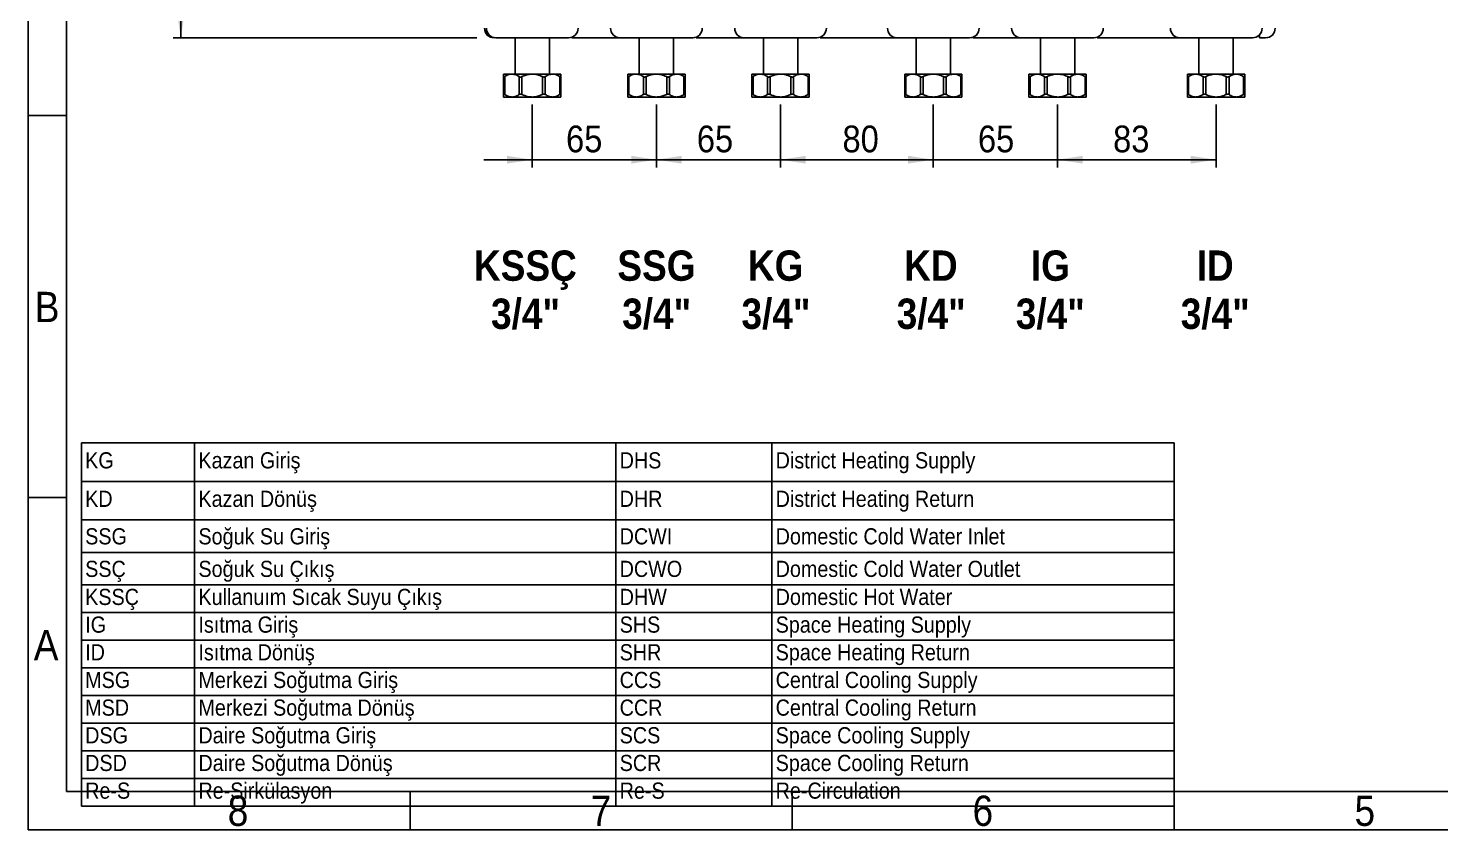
# Model space of a CAD drawing. Extents: x 75 to 2075, y 25 to 1460.
# Drawn here: x 75 to 999, y 25 to 550 of the extents above; entities that cross this region are included whole.
import ezdxf

# ---------------------------------------------------------------- set-up
doc = ezdxf.new("R2010")
doc.units = 0
doc.header["$LTSCALE"] = 5
doc.linetypes.add('SLD-KATı', pattern=[0])
doc.layers.get('0').update_dxf_attribs({"linetype": 'CONTINUOUS'})
doc.styles.add('SLDTEXTSTYLE0', font='GOTHICB.TTF', dxfattribs={"width": 0.913})
doc.styles.add('SLDTEXTSTYLE1', font='GOTHIC.TTF', dxfattribs={"width": 0.913})
doc.styles.add('SLDTEXTSTYLE2', font='GOTHIC.TTF', dxfattribs={"width": 0.913, "bigfont": 'bigfont'})
doc.dimstyles.new('SLDDIMSTYLE0', dxfattribs={"dimtxt": 17.5, "dimasz": 16.51, "dimexe": 0, "dimexo": 0.0625, "dimgap": 4.375, "dimtad": 1, "dimlfac": 0.8, "dimrnd": 1e-09, "dimzin": 12, "dimtxsty": 'SLDTEXTSTYLE1', "dimsah": 1, "dimcen": 0.09, "dimazin": 3, "dimtfac": 1, "dimtmove": 0, "dimatfit": 3, "dimtolj": 1, "dimtzin": 12})
doc.dimstyles.new('SLDDIMSTYLE1', dxfattribs={"dimtxt": 17.5, "dimasz": 16.51, "dimexe": 0, "dimexo": 0.0625, "dimgap": 4.375, "dimtad": 1, "dimlfac": 0.8, "dimrnd": 1e-09, "dimzin": 12, "dimtxsty": 'SLDTEXTSTYLE1', "dimsah": 1, "dimcen": 0.09, "dimazin": 3, "dimtfac": 1, "dimtofl": 0, "dimtmove": 0, "dimatfit": 3, "dimtolj": 1, "dimtzin": 12})

# ---------------------------------------------------------------- blocks, each defined once
blk = doc.blocks.new('SW_NOTE_0')
at = {"color": 0, "linetype": 'CONTINUOUS', "char_height": 19.844, "attachment_point": 2, "style": 'SLDTEXTSTYLE0'}
for s, insert in [('KG', (18.91, 25.35)), ('3/4"', (19.09, -6.11))]:
    blk.add_mtext(s, dxfattribs=dict(at, insert=insert))
blk = doc.blocks.new('SW_NOTE_1')
at = {"color": 0, "linetype": 'CONTINUOUS', "char_height": 19.844, "attachment_point": 2, "style": 'SLDTEXTSTYLE0'}
for s, insert in [('KD', (17.05, 25.35)), ('3/4"', (17.23, -6.11))]:
    blk.add_mtext(s, dxfattribs=dict(at, insert=insert))
blk = doc.blocks.new('SW_NOTE_2')
at = {"color": 0, "linetype": 'CONTINUOUS', "char_height": 19.844, "attachment_point": 2, "style": 'SLDTEXTSTYLE0'}
for s, insert in [('SSG', (24.49, 25.35)), ('3/4"', (24.63, -6.11))]:
    blk.add_mtext(s, dxfattribs=dict(at, insert=insert))
blk = doc.blocks.new('SW_NOTE_3')
at = {"color": 0, "linetype": 'CONTINUOUS', "char_height": 19.844, "attachment_point": 2, "style": 'SLDTEXTSTYLE0'}
for s, insert in [('KSSÇ', (31.94, 25.35)), ('3/4"', (32.02, -6.11))]:
    blk.add_mtext(s, dxfattribs=dict(at, insert=insert))
blk = doc.blocks.new('SW_NOTE_4')
at = {"color": 0, "linetype": 'CONTINUOUS', "char_height": 19.844, "attachment_point": 2, "style": 'SLDTEXTSTYLE0'}
for s, insert in [('ID', (12.71, 25.35)), ('3/4"', (12.73, -6.11))]:
    blk.add_mtext(s, dxfattribs=dict(at, insert=insert))
blk = doc.blocks.new('SW_NOTE_5')
at = {"color": 0, "linetype": 'CONTINUOUS', "char_height": 19.844, "attachment_point": 2, "style": 'SLDTEXTSTYLE0'}
for s, insert in [('IG', (14.57, 25.35)), ('3/4"', (14.58, -6.11))]:
    blk.add_mtext(s, dxfattribs=dict(at, insert=insert))
blk = doc.blocks.new('SW_TABLEANNOTATION_0')
at = {"color": 0, "linetype": 'SLD-KATı'}
for p, q in [((0, 0), (0, -237.79)), ((715.23, 0), (0, 0)), ((715.23, -237.79), (715.23, 0)), ((74.12, 0), (74.12, -237.79)), ((349.82, 0), (349.82, -237.79)), ((451.92, 0), (451.92, -237.79)), ((0, -25.17), (715.23, -25.17)), ((0, -50.33), (715.23, -50.33)), ((0, -71.62), (715.23, -71.62)), ((0, -92.91), (715.23, -92.91)), ((0, -111.02), (715.23, -111.02)), ((0, -129.13), (715.23, -129.13)), ((0, -147.24), (715.23, -147.24)), ((0, -165.35), (715.23, -165.35)), ((0, -183.46), (715.23, -183.46)), ((0, -201.57), (715.23, -201.57)), ((0, -219.68), (715.23, -219.68)), ((0, -237.79), (715.23, -237.79))]:
    blk.add_line(p, q, dxfattribs=at)
at = {"color": 0, "linetype": 'CONTINUOUS', "attachment_point": 1}
for s, insert, char_height, style in [('KG', (2.5, -6.12), 10.583, 'SLDTEXTSTYLE1'), ('Kazan Giriş', (76.62, -6.12), 10.5833, 'SLDTEXTSTYLE2'), ('DHS', (352.32, -6.12), 10.583, 'SLDTEXTSTYLE1'), ('District Heating Supply', (454.42, -6.12), 10.5833, 'SLDTEXTSTYLE1'), ('KD', (2.5, -31.29), 10.583, 'SLDTEXTSTYLE1'), ('Kazan Dönüş', (76.62, -31.29), 10.5833, 'SLDTEXTSTYLE2'), ('DHR', (352.32, -31.29), 10.583, 'SLDTEXTSTYLE1'), ('District Heating Return', (454.42, -31.29), 10.5833, 'SLDTEXTSTYLE1'), ('Soğuk Su Giriş', (76.62, -55.85), 10.5833, 'SLDTEXTSTYLE2'), ('Domestic Cold Water Inlet', (454.42, -55.85), 10.5833, 'SLDTEXTSTYLE1'), ('SSG', (2.5, -55.85), 10.583, 'SLDTEXTSTYLE1'), ('DCWI', (352.32, -55.85), 10.583, 'SLDTEXTSTYLE1'), ('SSÇ', (2.5, -77.14), 10.583, 'SLDTEXTSTYLE1'), ('Soğuk Su Çıkış', (76.62, -77.14), 10.5833, 'SLDTEXTSTYLE2'), ('DCWO', (352.32, -77.14), 10.583, 'SLDTEXTSTYLE1'), ('Domestic Cold Water Outlet', (454.42, -77.14), 10.5833, 'SLDTEXTSTYLE1'), ('KSSÇ', (2.5, -95.5), 10.583, 'SLDTEXTSTYLE1'), ('Kullanuım Sıcak Suyu Çıkış', (76.62, -95.5), 10.5833, 'SLDTEXTSTYLE2'), ('DHW', (352.32, -95.5), 10.583, 'SLDTEXTSTYLE1'), ('Domestic Hot Water', (454.42, -95.5), 10.5833, 'SLDTEXTSTYLE1'), ('IG', (2.5, -113.61), 10.583, 'SLDTEXTSTYLE1'), ('Isıtma Giriş', (76.62, -113.61), 10.5833, 'SLDTEXTSTYLE2'), ('SHS', (352.32, -113.61), 10.583, 'SLDTEXTSTYLE1'), ('Space Heating Supply', (454.42, -113.61), 10.5833, 'SLDTEXTSTYLE1'), ('ID', (2.5, -131.72), 10.583, 'SLDTEXTSTYLE1'), ('Isıtma Dönüş', (76.62, -131.72), 10.5833, 'SLDTEXTSTYLE2'), ('SHR', (352.32, -131.72), 10.583, 'SLDTEXTSTYLE1'), ('Space Heating Return', (454.42, -131.72), 10.5833, 'SLDTEXTSTYLE1'), ('MSG', (2.5, -149.83), 10.583, 'SLDTEXTSTYLE1'), ('Merkezi Soğutma Giriş', (76.62, -149.83), 10.5833, 'SLDTEXTSTYLE2'), ('CCS', (352.32, -149.83), 10.583, 'SLDTEXTSTYLE1'), ('Central Cooling Supply', (454.42, -149.83), 10.5833, 'SLDTEXTSTYLE1'), ('MSD', (2.5, -167.94), 10.583, 'SLDTEXTSTYLE1'), ('Merkezi Soğutma Dönüş', (76.62, -167.94), 10.5833, 'SLDTEXTSTYLE2'), ('CCR', (352.32, -167.94), 10.583, 'SLDTEXTSTYLE1'), ('Central Cooling Return', (454.42, -167.94), 10.5833, 'SLDTEXTSTYLE1'), ('DSG', (2.5, -186.05), 10.583, 'SLDTEXTSTYLE1'), ('Daire Soğutma Giriş', (76.62, -186.05), 10.5833, 'SLDTEXTSTYLE2'), ('SCS', (352.32, -186.05), 10.583, 'SLDTEXTSTYLE1'), ('Space Cooling Supply', (454.42, -186.05), 10.5833, 'SLDTEXTSTYLE1'), ('DSD', (2.5, -204.16), 10.583, 'SLDTEXTSTYLE1'), ('Daire Soğutma Dönüş', (76.62, -204.16), 10.5833, 'SLDTEXTSTYLE2'), ('SCR', (352.32, -204.16), 10.583, 'SLDTEXTSTYLE1'), ('Space Cooling Return', (454.42, -204.16), 10.5833, 'SLDTEXTSTYLE1'), ('Re-Sirkülasyon', (76.62, -222.28), 10.5833, 'SLDTEXTSTYLE1'), ('Re-Circulation', (454.42, -222.28), 10.5833, 'SLDTEXTSTYLE1'), ('Re-S', (2.5, -222.28), 10.583, 'SLDTEXTSTYLE1'), ('Re-S', (352.32, -222.28), 10.583, 'SLDTEXTSTYLE1')]:
    blk.add_mtext(s, dxfattribs=dict(at, insert=insert, char_height=char_height, style=style))
blk = doc.blocks.new('_D')
at = {"color": 7, "linetype": 'SLD-KATı'}
for p, q in [((404.88, 499.53), (404.88, 458.49)), ((486.13, 499.53), (486.13, 458.49)), ((404.88, 463.49), (373.13, 463.49)), ((404.88, 463.49), (486.13, 463.49)), ((486.13, 463.49), (517.88, 463.49))]:
    blk.add_line(p, q, dxfattribs=at)
for points in [[(404.88, 463.49), (388.37, 466.03), (388.37, 460.95)], [(486.13, 463.49), (502.64, 460.95), (502.64, 466.03)]]:
    blk.add_solid(points, dxfattribs=at)
at = {"color": 7, "linetype": 'SLD-KATı', "insert": (426.99, 485.84), "char_height": 17.5, "attachment_point": 1, "style": 'SLDTEXTSTYLE1'}
blk.add_mtext('65', dxfattribs=at)
blk = doc.blocks.new('_D_1')
at = {"color": 7, "linetype": 'SLD-KATı'}
for p, q in [((486.13, 499.53), (486.13, 458.49)), ((567.38, 499.53), (567.38, 458.49)), ((486.13, 463.49), (454.38, 463.49)), ((486.13, 463.49), (567.38, 463.49)), ((567.38, 463.49), (599.13, 463.49))]:
    blk.add_line(p, q, dxfattribs=at)
for points in [[(486.13, 463.49), (469.62, 466.03), (469.62, 460.95)], [(567.38, 463.49), (583.89, 460.95), (583.89, 466.03)]]:
    blk.add_solid(points, dxfattribs=at)
at = {"color": 7, "linetype": 'SLD-KATı', "insert": (512.6, 485.84), "char_height": 17.5, "attachment_point": 1, "style": 'SLDTEXTSTYLE1'}
blk.add_mtext('65', dxfattribs=at)
blk = doc.blocks.new('_D_2')
at = {"color": 7, "linetype": 'SLD-KATı'}
for p, q in [((567.38, 499.53), (567.38, 458.49)), ((667.38, 499.53), (667.38, 458.49)), ((567.38, 463.49), (667.38, 463.49))]:
    blk.add_line(p, q, dxfattribs=at)
for points in [[(567.38, 463.49), (583.89, 460.95), (583.89, 466.03)], [(667.38, 463.49), (650.87, 466.03), (650.87, 460.95)]]:
    blk.add_solid(points, dxfattribs=at)
at = {"color": 7, "linetype": 'SLD-KATı', "insert": (607.93, 485.84), "char_height": 17.5, "attachment_point": 1, "style": 'SLDTEXTSTYLE1'}
blk.add_mtext('80', dxfattribs=at)
blk = doc.blocks.new('_D_3')
at = {"color": 7, "linetype": 'SLD-KATı'}
for p, q in [((667.38, 499.53), (667.38, 458.49)), ((748.68, 499.53), (748.68, 458.49)), ((667.38, 463.49), (635.63, 463.49)), ((667.38, 463.49), (748.68, 463.49)), ((748.68, 463.49), (780.43, 463.49))]:
    blk.add_line(p, q, dxfattribs=at)
for points in [[(667.38, 463.49), (650.87, 466.03), (650.87, 460.95)], [(748.68, 463.49), (765.19, 460.95), (765.19, 466.03)]]:
    blk.add_solid(points, dxfattribs=at)
at = {"color": 7, "linetype": 'SLD-KATı', "insert": (696.57, 485.84), "char_height": 17.5, "attachment_point": 1, "style": 'SLDTEXTSTYLE1'}
blk.add_mtext('65', dxfattribs=at)
blk = doc.blocks.new('_D_4')
at = {"color": 7, "linetype": 'SLD-KATı'}
for p, q in [((748.68, 499.53), (748.68, 458.49)), ((852.4, 499.53), (852.4, 458.49)), ((748.68, 463.49), (852.4, 463.49))]:
    blk.add_line(p, q, dxfattribs=at)
for points in [[(748.68, 463.49), (765.19, 460.95), (765.19, 466.03)], [(852.4, 463.49), (835.89, 466.03), (835.89, 460.95)]]:
    blk.add_solid(points, dxfattribs=at)
at = {"color": 7, "linetype": 'SLD-KATı', "insert": (785.05, 485.84), "char_height": 17.5, "attachment_point": 1, "style": 'SLDTEXTSTYLE1'}
blk.add_mtext('83', dxfattribs=at)
blk = doc.blocks.new('_D_6')
at = {"color": 7, "linetype": 'SLD-KATı'}
for p, q in [((239.97, 1229.44), (169.88, 1229.44)), ((174.88, 1229.44), (174.88, 543.28)), ((368.63, 543.28), (169.88, 543.28))]:
    blk.add_line(p, q, dxfattribs=at)
for points in [[(174.88, 1229.44), (172.34, 1212.93), (177.42, 1212.93)], [(174.88, 543.28), (177.42, 559.79), (172.34, 559.79)]]:
    blk.add_solid(points, dxfattribs=at)
at = {"color": 7, "linetype": 'SLD-KATı', "insert": (152.52, 866.24), "char_height": 17.5, "attachment_point": 1, "rotation": 90, "style": 'SLDTEXTSTYLE1'}
blk.add_mtext('550', dxfattribs=at)

msp = doc.modelspace()

# ---------------------------------------------------------------- linework, layer by layer
at = {"color": 7, "linetype": 'SLD-KATı'}
for p, q in [((75, 25), (75, 1460)), ((100, 50), (100, 1435)), ((428.627, 543.28), (381.127, 543.28)), ((393.627, 543.28), (393.627, 519.529)), ((416.127, 519.529), (416.127, 543.28)), ((430.815, 543.28), (430.815, 543.675)), ((430.815, 543.28), (462.377, 543.28)), ((509.877, 543.28), (462.377, 543.28)), ((474.877, 543.28), (474.877, 519.529)), ((497.377, 519.529), (497.377, 543.28)), ((512.065, 543.28), (512.065, 543.675)), ((512.065, 543.28), (543.627, 543.28)), ((591.127, 543.28), (543.627, 543.28)), ((556.132, 543.28), (556.132, 519.529)), ((578.632, 519.529), (578.632, 543.28)), ((593.315, 543.28), (593.315, 543.675)), ((593.315, 543.28), (643.627, 543.28)), ((691.127, 543.28), (643.627, 543.28)), ((656.127, 543.28), (656.127, 519.529)), ((678.627, 519.529), (678.627, 543.28)), ((693.315, 543.28), (693.315, 543.675)), ((693.315, 543.28), (724.877, 543.28)), ((772.377, 543.28), (724.877, 543.28)), ((737.428, 543.28), (737.428, 519.529)), ((759.928, 519.529), (759.928, 543.28)), ((774.565, 543.28), (774.565, 543.675)), ((774.565, 543.28), (828.802, 543.28)), ((876.302, 543.28), (828.802, 543.28)), ((841.152, 543.28), (841.152, 519.529)), ((863.652, 519.529), (863.652, 543.28)), ((880.815, 543.28), (880.815, 545.206)), ((880.815, 543.28), (884.877, 543.28)), ((391.619, 519.529), (386.127, 519.529)), ((386.127, 506.203), (386.127, 517.855)), ((386.859, 517.855), (386.859, 506.203)), ((404.877, 519.529), (391.619, 519.529)), ((396.379, 506.203), (396.379, 517.855)), ((398.146, 517.855), (398.146, 506.203)), ((418.136, 519.529), (404.877, 519.529)), ((411.608, 506.203), (411.608, 517.855)), ((413.376, 517.855), (413.376, 506.203)), ((423.627, 519.529), (418.136, 519.529)), ((422.895, 506.203), (422.895, 517.855)), ((423.627, 517.855), (423.627, 506.203)), ((472.869, 519.529), (467.377, 519.529)), ((467.377, 506.203), (467.377, 517.855)), ((468.109, 517.855), (468.109, 506.203)), ((486.127, 519.529), (472.869, 519.529)), ((477.629, 506.203), (477.629, 517.855)), ((479.396, 517.855), (479.396, 506.203)), ((499.386, 519.529), (486.127, 519.529)), ((492.858, 506.203), (492.858, 517.855)), ((494.626, 517.855), (494.626, 506.203)), ((504.877, 519.529), (499.386, 519.529)), ((504.145, 506.203), (504.145, 517.855)), ((504.877, 517.855), (504.877, 506.203)), ((554.124, 519.529), (548.632, 519.529)), ((548.632, 506.203), (548.632, 517.855)), ((549.364, 517.855), (549.364, 506.203)), ((567.382, 519.529), (554.124, 519.529)), ((558.883, 506.203), (558.883, 517.855)), ((560.651, 517.855), (560.651, 506.203)), ((580.64, 519.529), (567.382, 519.529)), ((574.113, 506.203), (574.113, 517.855)), ((575.881, 517.855), (575.881, 506.203)), ((586.132, 519.529), (580.64, 519.529)), ((585.4, 506.203), (585.4, 517.855)), ((586.132, 517.855), (586.132, 506.203)), ((654.119, 519.529), (648.627, 519.529)), ((648.627, 506.203), (648.627, 517.855)), ((649.359, 517.855), (649.359, 506.203)), ((667.377, 519.529), (654.119, 519.529)), ((658.879, 506.203), (658.879, 517.855)), ((660.646, 517.855), (660.646, 506.203)), ((680.636, 519.529), (667.377, 519.529)), ((674.108, 506.203), (674.108, 517.855)), ((675.876, 517.855), (675.876, 506.203)), ((686.127, 519.529), (680.636, 519.529)), ((685.395, 506.203), (685.395, 517.855)), ((686.127, 517.855), (686.127, 506.203)), ((735.42, 519.529), (729.928, 519.529)), ((729.928, 506.203), (729.928, 517.855)), ((730.661, 517.855), (730.661, 506.203)), ((748.678, 519.529), (735.42, 519.529)), ((740.18, 506.203), (740.18, 517.855)), ((741.947, 517.855), (741.947, 506.203)), ((761.937, 519.529), (748.678, 519.529)), ((755.409, 506.203), (755.409, 517.855)), ((757.177, 517.855), (757.177, 506.203)), ((767.428, 519.529), (761.937, 519.529)), ((766.696, 506.203), (766.696, 517.855)), ((767.428, 517.855), (767.428, 506.203)), ((839.144, 519.529), (833.652, 519.529)), ((833.652, 506.203), (833.652, 517.855)), ((834.384, 517.855), (834.384, 506.203)), ((852.402, 519.529), (839.144, 519.529)), ((843.904, 506.203), (843.904, 517.855)), ((845.671, 517.855), (845.671, 506.203)), ((865.661, 519.529), (852.402, 519.529)), ((859.133, 506.203), (859.133, 517.855)), ((860.901, 517.855), (860.901, 506.203)), ((871.152, 519.529), (865.661, 519.529)), ((870.42, 506.203), (870.42, 517.855)), ((871.152, 517.855), (871.152, 506.203)), ((391.619, 504.529), (386.127, 504.529)), ((404.877, 504.529), (391.619, 504.529)), ((418.136, 504.529), (404.877, 504.529)), ((423.627, 504.529), (418.136, 504.529)), ((472.869, 504.529), (467.377, 504.529)), ((486.127, 504.529), (472.869, 504.529)), ((499.386, 504.529), (486.127, 504.529)), ((504.877, 504.529), (499.386, 504.529)), ((554.124, 504.529), (548.632, 504.529)), ((567.382, 504.529), (554.124, 504.529)), ((580.64, 504.529), (567.382, 504.529)), ((586.132, 504.529), (580.64, 504.529)), ((654.119, 504.529), (648.627, 504.529)), ((667.377, 504.529), (654.119, 504.529)), ((680.636, 504.529), (667.377, 504.529)), ((686.127, 504.529), (680.636, 504.529)), ((735.42, 504.529), (729.928, 504.529)), ((748.678, 504.529), (735.42, 504.529)), ((761.937, 504.529), (748.678, 504.529)), ((767.428, 504.529), (761.937, 504.529)), ((839.144, 504.529), (833.652, 504.529)), ((852.402, 504.529), (839.144, 504.529)), ((865.661, 504.529), (852.402, 504.529)), ((871.152, 504.529), (865.661, 504.529)), ((100, 492.5), (75, 492.5)), ((100, 242.5), (75, 242.5)), ((2050, 50), (100, 50)), ((325, 50), (325, 25)), ((575, 50), (575, 25)), ((825, 50), (825, 25)), ((2075, 25), (75, 25))]:
    msp.add_line(p, q, dxfattribs=at)
for centre, start, end in [((379.877, 549.53), 180, 270), ((381.127, 549.53), 180, 270), ((428.627, 549.53), 270, 0), ((462.377, 549.53), 180, 270), ((509.877, 549.53), 270, 0), ((543.627, 549.53), 180, 270), ((591.127, 549.53), 270, 0), ((643.627, 549.53), 180, 270), ((691.127, 549.53), 270, 0), ((724.877, 549.53), 180, 270), ((772.377, 549.53), 270, 0), ((828.802, 549.53), 180, 270), ((876.302, 549.53), 270, 0), ((884.877, 549.53), 270, 0)]:
    msp.add_arc(centre, 6.25, start, end, dxfattribs=at)
for points, knots in [([(386.127, 519.529), (386.127, 519.461), (386.127, 519.306), (386.127, 518.373), (386.127, 517.855)], [0, 0, 0, 0, 0.4446425, 1, 1, 1, 1]), ([(386.127, 517.855), (386.137, 517.782), (386.158, 517.636), (386.348, 517.596), (386.601, 517.689), (386.786, 517.808), (386.859, 517.855)], [0, 0, 0, 0, 0.2806866, 0.5628304, 0.825755, 1, 1, 1, 1]), ([(386.859, 517.855), (386.969, 517.929), (387.619, 518.364), (388.87, 519.027), (390.375, 519.475), (391.304, 519.515), (391.619, 519.529)], [0, 0, 0, 0, 0.0732682, 0.4365455, 0.8088695, 1, 1, 1, 1]), ([(391.619, 519.529), (392.53, 519.424), (394.185, 519.233), (395.699, 518.282), (396.379, 517.855)], [0, 0, 0, 0, 0.5510083, 1, 1, 1, 1]), ([(396.379, 517.855), (396.511, 517.782), (396.776, 517.636), (397.293, 517.596), (397.767, 517.689), (398.038, 517.808), (398.146, 517.855)], [0, 0, 0, 0, 0.28068523, 0.56283856, 0.82575896, 1, 1, 1, 1]), ([(398.146, 517.855), (398.963, 518.213), (400.618, 518.937), (402.914, 519.456), (404.352, 519.51), (404.877, 519.529)], [0, 0, 0, 0, 0.3824102, 0.7746515, 1, 1, 1, 1]), ([(404.877, 519.529), (405.917, 519.461), (408.256, 519.306), (410.411, 518.373), (411.608, 517.855)], [0, 0, 0, 0, 0.4446413, 1, 1, 1, 1]), ([(411.608, 517.855), (411.785, 517.782), (412.14, 517.636), (412.681, 517.596), (413.098, 517.689), (413.297, 517.808), (413.376, 517.855)], [0, 0, 0, 0, 0.2806874, 0.5628423, 0.8257626, 1, 1, 1, 1]), ([(413.376, 517.855), (414.056, 518.282), (415.57, 519.233), (417.224, 519.424), (418.136, 519.529)], [0, 0, 0, 0, 0.4489936, 1, 1, 1, 1]), ([(418.136, 519.529), (418.451, 519.516), (419.363, 519.476), (420.869, 519.034), (422.121, 518.374), (422.786, 517.929), (422.895, 517.855)], [0, 0, 0, 0, 0.1911256, 0.5537024, 0.9267322, 1, 1, 1, 1]), ([(422.895, 517.855), (423.013, 517.782), (423.249, 517.636), (423.498, 517.596), (423.613, 517.689), (423.623, 517.808), (423.627, 517.855)], [0, 0, 0, 0, 0.2806895, 0.5628295, 0.825752, 1, 1, 1, 1]), ([(423.627, 517.855), (423.627, 518.213), (423.627, 518.937), (423.627, 519.456), (423.627, 519.51), (423.627, 519.529)], [0, 0, 0, 0, 0.3824107, 0.7746526, 1, 1, 1, 1]), ([(467.377, 519.529), (467.377, 519.461), (467.377, 519.306), (467.377, 518.373), (467.377, 517.855)], [0, 0, 0, 0, 0.4446425, 1, 1, 1, 1]), ([(467.377, 517.855), (467.387, 517.782), (467.408, 517.636), (467.598, 517.596), (467.851, 517.689), (468.036, 517.808), (468.109, 517.855)], [0, 0, 0, 0, 0.2806844, 0.562832, 0.8257452, 1, 1, 1, 1]), ([(468.109, 517.855), (468.219, 517.929), (468.869, 518.364), (470.12, 519.027), (471.625, 519.475), (472.554, 519.515), (472.869, 519.529)], [0, 0, 0, 0, 0.07326503, 0.43654359, 0.80887073, 1, 1, 1, 1]), ([(472.869, 519.529), (473.78, 519.424), (475.435, 519.233), (476.949, 518.282), (477.629, 517.855)], [0, 0, 0, 0, 0.5510083, 1, 1, 1, 1]), ([(477.629, 517.855), (477.761, 517.782), (478.026, 517.636), (478.543, 517.596), (479.017, 517.689), (479.288, 517.808), (479.396, 517.855)], [0, 0, 0, 0, 0.28068508, 0.56283004, 0.82575905, 1, 1, 1, 1]), ([(479.396, 517.855), (480.213, 518.213), (481.868, 518.937), (484.164, 519.456), (485.602, 519.51), (486.127, 519.529)], [0, 0, 0, 0, 0.38241176, 0.77465209, 1, 1, 1, 1]), ([(486.127, 519.529), (487.167, 519.461), (489.506, 519.306), (491.661, 518.373), (492.858, 517.855)], [0, 0, 0, 0, 0.4446413, 1, 1, 1, 1]), ([(492.858, 517.855), (493.035, 517.782), (493.39, 517.636), (493.931, 517.596), (494.348, 517.689), (494.547, 517.808), (494.626, 517.855)], [0, 0, 0, 0, 0.28068831, 0.56282684, 0.8257556, 1, 1, 1, 1]), ([(494.626, 517.855), (495.306, 518.282), (496.82, 519.233), (498.474, 519.424), (499.386, 519.529)], [0, 0, 0, 0, 0.4489926, 1, 1, 1, 1]), ([(499.386, 519.529), (499.7, 519.516), (500.613, 519.476), (502.119, 519.034), (503.371, 518.374), (504.036, 517.929), (504.145, 517.855)], [0, 0, 0, 0, 0.1911256, 0.5537024, 0.926734, 1, 1, 1, 1]), ([(504.145, 517.855), (504.263, 517.782), (504.499, 517.636), (504.748, 517.596), (504.863, 517.689), (504.873, 517.808), (504.877, 517.855)], [0, 0, 0, 0, 0.2806885, 0.5628316, 0.8257531, 1, 1, 1, 1]), ([(504.877, 517.855), (504.877, 518.213), (504.877, 518.937), (504.877, 519.456), (504.877, 519.51), (504.877, 519.529)], [0, 0, 0, 0, 0.3824107, 0.7746526, 1, 1, 1, 1]), ([(548.632, 519.529), (548.632, 519.461), (548.632, 519.306), (548.632, 518.373), (548.632, 517.855)], [0, 0, 0, 0, 0.4446423, 1, 1, 1, 1]), ([(548.632, 517.855), (548.642, 517.782), (548.663, 517.636), (548.852, 517.596), (549.106, 517.689), (549.29, 517.808), (549.364, 517.855)], [0, 0, 0, 0, 0.28068616, 0.56283158, 0.82575026, 1, 1, 1, 1]), ([(549.364, 517.855), (549.473, 517.929), (550.123, 518.364), (551.375, 519.027), (552.88, 519.475), (553.809, 519.515), (554.124, 519.529)], [0, 0, 0, 0, 0.0732667, 0.4365454, 0.8088726, 1, 1, 1, 1]), ([(554.124, 519.529), (555.035, 519.424), (556.689, 519.233), (558.203, 518.282), (558.883, 517.855)], [0, 0, 0, 0, 0.5510074, 1, 1, 1, 1]), ([(558.883, 517.855), (559.015, 517.782), (559.281, 517.636), (559.798, 517.596), (560.271, 517.689), (560.543, 517.808), (560.651, 517.855)], [0, 0, 0, 0, 0.28068516, 0.56283019, 0.82575052, 1, 1, 1, 1]), ([(560.651, 517.855), (561.468, 518.213), (563.123, 518.937), (565.418, 519.456), (566.857, 519.51), (567.382, 519.529)], [0, 0, 0, 0, 0.3824102, 0.7746515, 1, 1, 1, 1]), ([(567.382, 519.529), (568.422, 519.461), (570.76, 519.306), (572.916, 518.373), (574.113, 517.855)], [0, 0, 0, 0, 0.4446439, 1, 1, 1, 1]), ([(574.113, 517.855), (574.29, 517.782), (574.644, 517.636), (575.186, 517.596), (575.602, 517.689), (575.801, 517.808), (575.881, 517.855)], [0, 0, 0, 0, 0.2806862, 0.5628313, 0.8257505, 1, 1, 1, 1]), ([(575.881, 517.855), (576.56, 518.282), (578.075, 519.233), (579.729, 519.424), (580.64, 519.529)], [0, 0, 0, 0, 0.4489917, 1, 1, 1, 1]), ([(580.64, 519.529), (580.955, 519.516), (581.868, 519.476), (583.373, 519.034), (584.626, 518.374), (585.291, 517.929), (585.4, 517.855)], [0, 0, 0, 0, 0.1911271, 0.5537032, 0.9267341, 1, 1, 1, 1]), ([(585.4, 517.855), (585.518, 517.782), (585.754, 517.636), (586.003, 517.596), (586.118, 517.689), (586.128, 517.808), (586.132, 517.855)], [0, 0, 0, 0, 0.2806846, 0.5628292, 0.8257522, 1, 1, 1, 1]), ([(586.132, 517.855), (586.132, 518.213), (586.132, 518.937), (586.132, 519.456), (586.132, 519.51), (586.132, 519.529)], [0, 0, 0, 0, 0.3824106, 0.7746527, 1, 1, 1, 1]), ([(648.627, 519.529), (648.627, 519.461), (648.627, 519.306), (648.627, 518.373), (648.627, 517.855)], [0, 0, 0, 0, 0.4446425, 1, 1, 1, 1]), ([(648.627, 517.855), (648.637, 517.782), (648.658, 517.636), (648.848, 517.596), (649.101, 517.689), (649.286, 517.808), (649.359, 517.855)], [0, 0, 0, 0, 0.2806867, 0.5628312, 0.8257527, 1, 1, 1, 1]), ([(649.359, 517.855), (649.469, 517.929), (650.119, 518.364), (651.37, 519.027), (652.875, 519.475), (653.804, 519.515), (654.119, 519.529)], [0, 0, 0, 0, 0.0732667, 0.436545, 0.8088718, 1, 1, 1, 1]), ([(654.119, 519.529), (655.03, 519.424), (656.685, 519.233), (658.199, 518.282), (658.879, 517.855)], [0, 0, 0, 0, 0.5510079, 1, 1, 1, 1]), ([(658.879, 517.855), (659.011, 517.782), (659.276, 517.636), (659.793, 517.596), (660.267, 517.689), (660.538, 517.808), (660.646, 517.855)], [0, 0, 0, 0, 0.28068512, 0.56283011, 0.82575479, 1, 1, 1, 1]), ([(660.646, 517.855), (661.463, 518.213), (663.118, 518.937), (665.414, 519.456), (666.852, 519.51), (667.377, 519.529)], [0, 0, 0, 0, 0.382411, 0.7746518, 1, 1, 1, 1]), ([(667.377, 519.529), (668.417, 519.461), (670.756, 519.306), (672.911, 518.373), (674.108, 517.855)], [0, 0, 0, 0, 0.4446426, 1, 1, 1, 1]), ([(674.108, 517.855), (674.285, 517.782), (674.64, 517.636), (675.181, 517.596), (675.598, 517.689), (675.797, 517.808), (675.876, 517.855)], [0, 0, 0, 0, 0.2806873, 0.5628291, 0.825753, 1, 1, 1, 1]), ([(675.876, 517.855), (676.556, 518.282), (678.07, 519.233), (679.724, 519.424), (680.636, 519.529)], [0, 0, 0, 0, 0.4489921, 1, 1, 1, 1]), ([(680.636, 519.529), (680.95, 519.516), (681.863, 519.476), (683.369, 519.034), (684.621, 518.374), (685.286, 517.929), (685.395, 517.855)], [0, 0, 0, 0, 0.1911264, 0.5537028, 0.926734, 1, 1, 1, 1]), ([(685.395, 517.855), (685.513, 517.782), (685.749, 517.636), (685.998, 517.596), (686.113, 517.689), (686.123, 517.808), (686.127, 517.855)], [0, 0, 0, 0, 0.2806866, 0.5628304, 0.8257527, 1, 1, 1, 1]), ([(686.127, 517.855), (686.127, 518.213), (686.127, 518.937), (686.127, 519.456), (686.127, 519.51), (686.127, 519.529)], [0, 0, 0, 0, 0.3824107, 0.7746526, 1, 1, 1, 1]), ([(729.928, 519.529), (729.928, 519.424), (729.928, 519.233), (729.928, 518.282), (729.928, 517.855)], [0, 0, 0, 0, 0.551008, 1, 1, 1, 1]), ([(729.928, 517.855), (729.939, 517.782), (729.959, 517.636), (730.149, 517.596), (730.402, 517.689), (730.587, 517.808), (730.661, 517.855)], [0, 0, 0, 0, 0.2806859, 0.5628311, 0.8257531, 1, 1, 1, 1]), ([(730.661, 517.855), (731.238, 518.213), (732.408, 518.937), (734.032, 519.456), (735.049, 519.51), (735.42, 519.529)], [0, 0, 0, 0, 0.3824109, 0.774653, 1, 1, 1, 1]), ([(735.42, 519.529), (736.155, 519.461), (737.809, 519.306), (739.333, 518.373), (740.18, 517.855)], [0, 0, 0, 0, 0.4446427, 1, 1, 1, 1]), ([(740.18, 517.855), (740.312, 517.782), (740.577, 517.636), (741.094, 517.596), (741.568, 517.689), (741.839, 517.808), (741.947, 517.855)], [0, 0, 0, 0, 0.2806883, 0.5628321, 0.8257549, 1, 1, 1, 1]), ([(741.947, 517.855), (742.102, 517.929), (743.021, 518.364), (744.791, 519.027), (746.92, 519.475), (748.233, 519.515), (748.678, 519.529)], [0, 0, 0, 0, 0.0732669, 0.4365454, 0.8088716, 1, 1, 1, 1]), ([(748.678, 519.529), (749.967, 519.424), (752.307, 519.233), (754.448, 518.282), (755.409, 517.855)], [0, 0, 0, 0, 0.551008, 1, 1, 1, 1]), ([(755.409, 517.855), (755.586, 517.782), (755.941, 517.636), (756.482, 517.596), (756.899, 517.689), (757.098, 517.808), (757.177, 517.855)], [0, 0, 0, 0, 0.2806861, 0.5628312, 0.8257532, 1, 1, 1, 1]), ([(757.177, 517.855), (757.755, 518.213), (758.925, 518.937), (760.548, 519.456), (761.565, 519.51), (761.937, 519.529)], [0, 0, 0, 0, 0.3824104, 0.7746525, 1, 1, 1, 1]), ([(761.937, 519.529), (762.672, 519.461), (764.326, 519.306), (765.85, 518.373), (766.696, 517.855)], [0, 0, 0, 0, 0.4446423, 1, 1, 1, 1]), ([(766.696, 517.855), (766.814, 517.782), (767.05, 517.636), (767.299, 517.596), (767.414, 517.689), (767.424, 517.808), (767.428, 517.855)], [0, 0, 0, 0, 0.2806873, 0.5628315, 0.8257539, 1, 1, 1, 1]), ([(767.428, 517.855), (767.428, 518.282), (767.428, 519.233), (767.428, 519.424), (767.428, 519.529)], [0, 0, 0, 0, 0.448992, 1, 1, 1, 1]), ([(833.652, 519.529), (833.652, 519.424), (833.652, 519.233), (833.652, 518.282), (833.652, 517.855)], [0, 0, 0, 0, 0.5510078, 1, 1, 1, 1]), ([(833.652, 517.855), (833.662, 517.782), (833.683, 517.636), (833.873, 517.596), (834.126, 517.689), (834.311, 517.808), (834.384, 517.855)], [0, 0, 0, 0, 0.2806866, 0.5628302, 0.8257528, 1, 1, 1, 1]), ([(834.384, 517.855), (834.962, 518.213), (836.132, 518.937), (837.755, 519.456), (838.773, 519.51), (839.144, 519.529)], [0, 0, 0, 0, 0.3824107, 0.7746527, 1, 1, 1, 1]), ([(839.144, 519.529), (839.879, 519.461), (841.533, 519.306), (843.057, 518.373), (843.904, 517.855)], [0, 0, 0, 0, 0.4446423, 1, 1, 1, 1]), ([(843.904, 517.855), (844.036, 517.782), (844.301, 517.636), (844.818, 517.596), (845.292, 517.689), (845.563, 517.808), (845.671, 517.855)], [0, 0, 0, 0, 0.2806863, 0.5628309, 0.8257529, 1, 1, 1, 1]), ([(845.671, 517.855), (845.826, 517.929), (846.745, 518.364), (848.515, 519.027), (850.644, 519.475), (851.957, 519.515), (852.402, 519.529)], [0, 0, 0, 0, 0.07326634, 0.43654495, 0.80887126, 1, 1, 1, 1]), ([(852.402, 519.529), (853.691, 519.424), (856.031, 519.233), (858.172, 518.282), (859.133, 517.855)], [0, 0, 0, 0, 0.551008, 1, 1, 1, 1]), ([(859.133, 517.855), (859.31, 517.782), (859.665, 517.636), (860.206, 517.596), (860.623, 517.689), (860.822, 517.808), (860.901, 517.855)], [0, 0, 0, 0, 0.28068714, 0.56283314, 0.82575313, 1, 1, 1, 1]), ([(860.901, 517.855), (861.479, 518.213), (862.649, 518.937), (864.272, 519.456), (865.289, 519.51), (865.661, 519.529)], [0, 0, 0, 0, 0.38241, 0.7746525, 1, 1, 1, 1]), ([(865.661, 519.529), (866.396, 519.461), (868.049, 519.306), (869.574, 518.373), (870.42, 517.855)], [0, 0, 0, 0, 0.444642, 1, 1, 1, 1]), ([(870.42, 517.855), (870.538, 517.782), (870.774, 517.636), (871.023, 517.596), (871.138, 517.689), (871.148, 517.808), (871.152, 517.855)], [0, 0, 0, 0, 0.2806866, 0.5628304, 0.8257527, 1, 1, 1, 1]), ([(871.152, 517.855), (871.152, 518.282), (871.152, 519.233), (871.152, 519.424), (871.152, 519.529)], [0, 0, 0, 0, 0.4489922, 1, 1, 1, 1]), ([(386.859, 506.203), (386.742, 506.276), (386.505, 506.423), (386.257, 506.463), (386.141, 506.369), (386.131, 506.25), (386.127, 506.203)], [0, 0, 0, 0, 0.28068937, 0.56283297, 0.82575403, 1, 1, 1, 1]), ([(386.127, 506.203), (386.127, 505.845), (386.127, 505.121), (386.127, 504.602), (386.127, 504.549), (386.127, 504.529)], [0, 0, 0, 0, 0.3824107, 0.7746526, 1, 1, 1, 1]), ([(391.619, 504.529), (391.304, 504.543), (390.391, 504.582), (388.886, 505.024), (387.633, 505.685), (386.969, 506.13), (386.859, 506.203)], [0, 0, 0, 0, 0.191129, 0.5537071, 0.9267324, 1, 1, 1, 1]), ([(396.379, 506.203), (395.699, 505.776), (394.185, 504.826), (392.53, 504.634), (391.619, 504.529)], [0, 0, 0, 0, 0.4489917, 1, 1, 1, 1]), ([(398.146, 506.203), (397.969, 506.276), (397.615, 506.423), (397.073, 506.463), (396.657, 506.369), (396.458, 506.25), (396.379, 506.203)], [0, 0, 0, 0, 0.28069828, 0.56283165, 0.82575061, 1, 1, 1, 1]), ([(404.877, 504.529), (403.837, 504.598), (401.499, 504.752), (399.343, 505.685), (398.146, 506.203)], [0, 0, 0, 0, 0.4446436, 1, 1, 1, 1]), ([(411.608, 506.203), (410.791, 505.845), (409.136, 505.121), (406.841, 504.602), (405.402, 504.549), (404.877, 504.529)], [0, 0, 0, 0, 0.3824102, 0.7746515, 1, 1, 1, 1]), ([(413.376, 506.203), (413.244, 506.276), (412.978, 506.423), (412.462, 506.463), (411.988, 506.369), (411.716, 506.25), (411.608, 506.203)], [0, 0, 0, 0, 0.2806947, 0.5628259, 0.8257437, 1, 1, 1, 1]), ([(418.136, 504.529), (417.224, 504.634), (415.57, 504.826), (414.056, 505.776), (413.376, 506.203)], [0, 0, 0, 0, 0.5510064, 1, 1, 1, 1]), ([(422.895, 506.203), (422.786, 506.13), (422.136, 505.694), (420.884, 505.031), (419.379, 504.583), (418.451, 504.543), (418.136, 504.529)], [0, 0, 0, 0, 0.0732685, 0.4365471, 0.8088725, 1, 1, 1, 1]), ([(423.627, 506.203), (423.617, 506.276), (423.596, 506.423), (423.407, 506.463), (423.154, 506.369), (422.969, 506.25), (422.895, 506.203)], [0, 0, 0, 0, 0.2806975, 0.5628353, 0.825757, 1, 1, 1, 1]), ([(423.627, 504.529), (423.627, 504.598), (423.627, 504.752), (423.627, 505.685), (423.627, 506.203)], [0, 0, 0, 0, 0.4446448, 1, 1, 1, 1]), ([(468.109, 506.203), (467.992, 506.276), (467.755, 506.423), (467.507, 506.463), (467.391, 506.369), (467.381, 506.25), (467.377, 506.203)], [0, 0, 0, 0, 0.28069718, 0.56283772, 0.82575592, 1, 1, 1, 1]), ([(467.377, 506.203), (467.377, 505.845), (467.377, 505.121), (467.377, 504.602), (467.377, 504.549), (467.377, 504.529)], [0, 0, 0, 0, 0.3824107, 0.7746526, 1, 1, 1, 1]), ([(472.869, 504.529), (472.554, 504.543), (471.641, 504.582), (470.136, 505.024), (468.883, 505.685), (468.219, 506.13), (468.109, 506.203)], [0, 0, 0, 0, 0.1911278, 0.5537071, 0.9267355, 1, 1, 1, 1]), ([(477.629, 506.203), (476.949, 505.776), (475.435, 504.826), (473.78, 504.634), (472.869, 504.529)], [0, 0, 0, 0, 0.4489917, 1, 1, 1, 1]), ([(479.396, 506.203), (479.219, 506.276), (478.865, 506.423), (478.323, 506.463), (477.907, 506.369), (477.708, 506.25), (477.629, 506.203)], [0, 0, 0, 0, 0.28069828, 0.56283165, 0.82575061, 1, 1, 1, 1]), ([(486.127, 504.529), (485.087, 504.598), (482.749, 504.752), (480.593, 505.685), (479.396, 506.203)], [0, 0, 0, 0, 0.4446451, 1, 1, 1, 1]), ([(492.858, 506.203), (492.041, 505.845), (490.386, 505.121), (488.091, 504.602), (486.652, 504.549), (486.127, 504.529)], [0, 0, 0, 0, 0.3824103, 0.7746542, 1, 1, 1, 1]), ([(494.626, 506.203), (494.494, 506.276), (494.228, 506.423), (493.712, 506.463), (493.238, 506.369), (492.966, 506.25), (492.858, 506.203)], [0, 0, 0, 0, 0.2806948, 0.5628343, 0.8257521, 1, 1, 1, 1]), ([(499.386, 504.529), (498.474, 504.634), (496.82, 504.826), (495.306, 505.776), (494.626, 506.203)], [0, 0, 0, 0, 0.5510074, 1, 1, 1, 1]), ([(504.145, 506.203), (504.036, 506.13), (503.386, 505.694), (502.134, 505.031), (500.629, 504.583), (499.7, 504.543), (499.386, 504.529)], [0, 0, 0, 0, 0.0732667, 0.4365454, 0.8088726, 1, 1, 1, 1]), ([(504.877, 506.203), (504.867, 506.276), (504.846, 506.423), (504.657, 506.463), (504.404, 506.369), (504.219, 506.25), (504.145, 506.203)], [0, 0, 0, 0, 0.2806975, 0.5628353, 0.825757, 1, 1, 1, 1]), ([(504.877, 504.529), (504.877, 504.598), (504.877, 504.752), (504.877, 505.685), (504.877, 506.203)], [0, 0, 0, 0, 0.4446448, 1, 1, 1, 1]), ([(549.364, 506.203), (549.246, 506.276), (549.01, 506.423), (548.761, 506.463), (548.646, 506.369), (548.636, 506.25), (548.632, 506.203)], [0, 0, 0, 0, 0.2806981, 0.5628356, 0.8257548, 1, 1, 1, 1]), ([(548.632, 506.203), (548.632, 505.845), (548.632, 505.121), (548.632, 504.602), (548.632, 504.549), (548.632, 504.529)], [0, 0, 0, 0, 0.3824106, 0.7746527, 1, 1, 1, 1]), ([(554.124, 504.529), (553.809, 504.543), (552.896, 504.582), (551.391, 505.024), (550.138, 505.685), (549.473, 506.13), (549.364, 506.203)], [0, 0, 0, 0, 0.1911259, 0.5537054, 0.9267338, 1, 1, 1, 1]), ([(558.883, 506.203), (558.203, 505.776), (556.689, 504.826), (555.035, 504.634), (554.124, 504.529)], [0, 0, 0, 0, 0.4489926, 1, 1, 1, 1]), ([(560.651, 506.203), (560.474, 506.276), (560.12, 506.423), (559.578, 506.463), (559.162, 506.369), (558.963, 506.25), (558.883, 506.203)], [0, 0, 0, 0, 0.2806976, 0.562839, 0.8257574, 1, 1, 1, 1]), ([(567.382, 504.529), (566.342, 504.598), (564.004, 504.752), (561.848, 505.685), (560.651, 506.203)], [0, 0, 0, 0, 0.4446436, 1, 1, 1, 1]), ([(574.113, 506.203), (573.296, 505.845), (571.641, 505.121), (569.346, 504.602), (567.907, 504.549), (567.382, 504.529)], [0, 0, 0, 0, 0.3824102, 0.7746515, 1, 1, 1, 1]), ([(575.881, 506.203), (575.748, 506.276), (575.483, 506.423), (574.966, 506.463), (574.493, 506.369), (574.221, 506.25), (574.113, 506.203)], [0, 0, 0, 0, 0.2806996, 0.5628372, 0.8257533, 1, 1, 1, 1]), ([(580.64, 504.529), (579.729, 504.634), (578.075, 504.826), (576.56, 505.776), (575.881, 506.203)], [0, 0, 0, 0, 0.5510083, 1, 1, 1, 1]), ([(585.4, 506.203), (585.291, 506.13), (584.641, 505.694), (583.389, 505.031), (581.884, 504.583), (580.955, 504.543), (580.64, 504.529)], [0, 0, 0, 0, 0.0732666, 0.4365464, 0.808871, 1, 1, 1, 1]), ([(586.132, 506.203), (586.122, 506.276), (586.101, 506.423), (585.912, 506.463), (585.658, 506.369), (585.473, 506.25), (585.4, 506.203)], [0, 0, 0, 0, 0.2806969, 0.5628349, 0.8257568, 1, 1, 1, 1]), ([(586.132, 504.529), (586.132, 504.598), (586.132, 504.752), (586.132, 505.685), (586.132, 506.203)], [0, 0, 0, 0, 0.4446446, 1, 1, 1, 1]), ([(649.359, 506.203), (649.242, 506.276), (649.005, 506.423), (648.757, 506.463), (648.641, 506.369), (648.631, 506.25), (648.627, 506.203)], [0, 0, 0, 0, 0.28069598, 0.56283402, 0.8257547, 1, 1, 1, 1]), ([(648.627, 506.203), (648.627, 505.845), (648.627, 505.121), (648.627, 504.602), (648.627, 504.549), (648.627, 504.529)], [0, 0, 0, 0, 0.3824107, 0.7746526, 1, 1, 1, 1]), ([(654.119, 504.529), (653.804, 504.543), (652.891, 504.582), (651.386, 505.024), (650.133, 505.685), (649.469, 506.13), (649.359, 506.203)], [0, 0, 0, 0, 0.1911267, 0.5537058, 0.9267339, 1, 1, 1, 1]), ([(658.879, 506.203), (658.199, 505.776), (656.685, 504.826), (655.03, 504.634), (654.119, 504.529)], [0, 0, 0, 0, 0.4489921, 1, 1, 1, 1]), ([(660.646, 506.203), (660.469, 506.276), (660.115, 506.423), (659.573, 506.463), (659.157, 506.369), (658.958, 506.25), (658.879, 506.203)], [0, 0, 0, 0, 0.2806937, 0.5628353, 0.825754, 1, 1, 1, 1]), ([(667.377, 504.529), (666.337, 504.598), (663.999, 504.752), (661.843, 505.685), (660.646, 506.203)], [0, 0, 0, 0, 0.4446443, 1, 1, 1, 1]), ([(674.108, 506.203), (673.291, 505.845), (671.636, 505.121), (669.341, 504.602), (667.902, 504.549), (667.377, 504.529)], [0, 0, 0, 0, 0.3824102, 0.7746529, 1, 1, 1, 1]), ([(675.876, 506.203), (675.744, 506.276), (675.478, 506.423), (674.961, 506.463), (674.488, 506.369), (674.216, 506.25), (674.108, 506.203)], [0, 0, 0, 0, 0.2806972, 0.5628357, 0.8257527, 1, 1, 1, 1]), ([(680.636, 504.529), (679.724, 504.634), (678.07, 504.826), (676.556, 505.776), (675.876, 506.203)], [0, 0, 0, 0, 0.5510079, 1, 1, 1, 1]), ([(685.395, 506.203), (685.286, 506.13), (684.636, 505.694), (683.384, 505.031), (681.879, 504.583), (680.95, 504.543), (680.636, 504.529)], [0, 0, 0, 0, 0.0732667, 0.4365459, 0.8088718, 1, 1, 1, 1]), ([(686.127, 506.203), (686.117, 506.276), (686.096, 506.423), (685.907, 506.463), (685.654, 506.369), (685.469, 506.25), (685.395, 506.203)], [0, 0, 0, 0, 0.2806972, 0.5628351, 0.8257569, 1, 1, 1, 1]), ([(686.127, 504.529), (686.127, 504.598), (686.127, 504.752), (686.127, 505.685), (686.127, 506.203)], [0, 0, 0, 0, 0.4446448, 1, 1, 1, 1]), ([(730.661, 506.203), (730.543, 506.276), (730.307, 506.423), (730.058, 506.463), (729.942, 506.369), (729.932, 506.25), (729.928, 506.203)], [0, 0, 0, 0, 0.2806971, 0.5628355, 0.8257554, 1, 1, 1, 1]), ([(729.928, 506.203), (729.928, 505.776), (729.928, 504.826), (729.928, 504.634), (729.928, 504.529)], [0, 0, 0, 0, 0.448992, 1, 1, 1, 1]), ([(735.42, 504.529), (734.685, 504.598), (733.031, 504.752), (731.507, 505.685), (730.661, 506.203)], [0, 0, 0, 0, 0.44464434, 1, 1, 1, 1]), ([(740.18, 506.203), (739.602, 505.845), (738.432, 505.121), (736.809, 504.602), (735.791, 504.549), (735.42, 504.529)], [0, 0, 0, 0, 0.3824104, 0.7746525, 1, 1, 1, 1]), ([(741.947, 506.203), (741.771, 506.276), (741.416, 506.423), (740.874, 506.463), (740.458, 506.369), (740.259, 506.25), (740.18, 506.203)], [0, 0, 0, 0, 0.2806958, 0.5628343, 0.825754, 1, 1, 1, 1]), ([(748.678, 504.529), (748.233, 504.543), (746.942, 504.582), (744.813, 505.024), (743.042, 505.685), (742.102, 506.13), (741.947, 506.203)], [0, 0, 0, 0, 0.1911268, 0.5537057, 0.9267337, 1, 1, 1, 1]), ([(755.409, 506.203), (754.448, 505.776), (752.307, 504.826), (749.967, 504.634), (748.678, 504.529)], [0, 0, 0, 0, 0.448992, 1, 1, 1, 1]), ([(757.177, 506.203), (757.045, 506.276), (756.78, 506.423), (756.263, 506.463), (755.789, 506.369), (755.518, 506.25), (755.409, 506.203)], [0, 0, 0, 0, 0.280697, 0.5628352, 0.8257555, 1, 1, 1, 1]), ([(761.937, 504.529), (761.201, 504.598), (759.548, 504.752), (758.024, 505.685), (757.177, 506.203)], [0, 0, 0, 0, 0.444645, 1, 1, 1, 1]), ([(766.696, 506.203), (766.119, 505.845), (764.948, 505.121), (763.325, 504.602), (762.308, 504.549), (761.937, 504.529)], [0, 0, 0, 0, 0.3824105, 0.7746526, 1, 1, 1, 1]), ([(767.428, 506.203), (767.418, 506.276), (767.398, 506.423), (767.208, 506.463), (766.955, 506.369), (766.77, 506.25), (766.696, 506.203)], [0, 0, 0, 0, 0.2806954, 0.562835, 0.8257538, 1, 1, 1, 1]), ([(767.428, 504.529), (767.428, 504.634), (767.428, 504.826), (767.428, 505.776), (767.428, 506.203)], [0, 0, 0, 0, 0.551008, 1, 1, 1, 1]), ([(834.384, 506.203), (834.267, 506.276), (834.03, 506.423), (833.782, 506.463), (833.666, 506.369), (833.656, 506.25), (833.652, 506.203)], [0, 0, 0, 0, 0.280696, 0.562835, 0.8257546, 1, 1, 1, 1]), ([(833.652, 506.203), (833.652, 505.776), (833.652, 504.826), (833.652, 504.634), (833.652, 504.529)], [0, 0, 0, 0, 0.4489922, 1, 1, 1, 1]), ([(839.144, 504.529), (838.409, 504.598), (836.755, 504.752), (835.231, 505.685), (834.384, 506.203)], [0, 0, 0, 0, 0.4446448, 1, 1, 1, 1]), ([(843.904, 506.203), (843.326, 505.845), (842.156, 505.121), (840.533, 504.602), (839.515, 504.549), (839.144, 504.529)], [0, 0, 0, 0, 0.3824109, 0.774653, 1, 1, 1, 1]), ([(845.671, 506.203), (845.494, 506.276), (845.14, 506.423), (844.598, 506.463), (844.182, 506.369), (843.983, 506.25), (843.904, 506.203)], [0, 0, 0, 0, 0.2806974, 0.5628363, 0.8257544, 1, 1, 1, 1]), ([(852.402, 504.529), (851.957, 504.543), (850.666, 504.582), (848.537, 505.024), (846.765, 505.685), (845.826, 506.13), (845.671, 506.203)], [0, 0, 0, 0, 0.1911272, 0.5537059, 0.9267342, 1, 1, 1, 1]), ([(859.133, 506.203), (858.172, 505.776), (856.031, 504.826), (853.691, 504.634), (852.402, 504.529)], [0, 0, 0, 0, 0.448992, 1, 1, 1, 1]), ([(860.901, 506.203), (860.769, 506.276), (860.503, 506.423), (859.986, 506.463), (859.513, 506.369), (859.241, 506.25), (859.133, 506.203)], [0, 0, 0, 0, 0.2806972, 0.5628357, 0.8257549, 1, 1, 1, 1]), ([(865.661, 504.529), (864.925, 504.598), (863.272, 504.752), (861.747, 505.685), (860.901, 506.203)], [0, 0, 0, 0, 0.4446455, 1, 1, 1, 1]), ([(870.42, 506.203), (869.842, 505.845), (868.672, 505.121), (867.049, 504.602), (866.032, 504.549), (865.661, 504.529)], [0, 0, 0, 0, 0.3824111, 0.77465273, 1, 1, 1, 1]), ([(871.152, 506.203), (871.142, 506.276), (871.122, 506.423), (870.932, 506.463), (870.679, 506.369), (870.494, 506.25), (870.42, 506.203)], [0, 0, 0, 0, 0.2806963, 0.5628353, 0.8257544, 1, 1, 1, 1]), ([(871.152, 504.529), (871.152, 504.634), (871.152, 504.826), (871.152, 505.776), (871.152, 506.203)], [0, 0, 0, 0, 0.5510078, 1, 1, 1, 1])]:
    msp.add_open_spline(points, degree=3, knots=knots, dxfattribs=at)

# ---------------------------------------------------------------- block references
at = {"color": 7, "linetype": 'CONTINUOUS'}
for name, p in [('SW_NOTE_3', (368.448, 378.75)), ('SW_NOTE_2', (461.67, 378.75)), ('SW_NOTE_0', (545.296, 378.75)), ('SW_NOTE_1', (648.753, 378.75)), ('SW_NOTE_5', (729.367, 378.75)), ('SW_NOTE_4', (839.161, 378.75)), ('SW_TABLEANNOTATION_0', (109.774, 278.166))]:
    msp.add_blockref(name, p, dxfattribs=at)

# ---------------------------------------------------------------- texts
at = {"color": 7, "linetype": 'CONTINUOUS', "char_height": 19.844, "attachment_point": 2, "style": 'SLDTEXTSTYLE1'}
for s, insert in [('B', (87.353, 377.034)), ('A', (86.698, 155.784)), ('8', (212.3, 47.346)), ('7', (449.8, 47.346)), ('6', (699.8, 47.346)), ('5', (949.8, 47.346))]:
    msp.add_mtext(s, dxfattribs=dict(at, insert=insert))

# ---------------------------------------------------------------- dimensions: what is measured, and where the dimension line sits
at = {"color": 7, "linetype": 'SLD-KATı'}
for base, p1, p2, angle, text, dimstyle, picture, middle in [((174.877, 543.28), (244.966, 1229.442), (373.627, 543.28), 90, '550', 'SLDDIMSTYLE1', '_D_6', (174.877, 885.637)), ((748.678, 463.489), (667.377, 504.529), (748.678, 504.529), 0, '65', 'SLDDIMSTYLE0', '_D_3', (709.502, 463.489))]:
    dim = msp.add_linear_dim(base=base, p1=p1, p2=p2, angle=angle, text=text, dimstyle=dimstyle, dxfattribs=at)
    dim.commit()
    dim.dimension.update_dxf_attribs({"geometry": picture, "text_midpoint": middle, "dimtype": 160})
for base, p1, p2, picture, middle in [((486.127, 463.489), (404.877, 504.529), (486.127, 504.529), '_D', (439.92, 463.489)), ((667.377, 463.489), (567.382, 504.529), (667.377, 504.529), '_D_2', (620.862, 463.489))]:
    dim = msp.add_linear_dim(base=base, p1=p1, p2=p2, angle=0, dimstyle='SLDDIMSTYLE0', dxfattribs=at)
    dim.commit()
    dim.dimension.update_dxf_attribs({"geometry": picture, "text_midpoint": middle, "dimtype": 160})
dim = msp.add_linear_dim(base=(567.382, 463.489), p1=(486.127, 504.529), p2=(567.382, 504.529), dimstyle='SLDDIMSTYLE0', dxfattribs=at)
dim.commit()
dim.dimension.update_dxf_attribs({"geometry": '_D_1', "text_midpoint": (525.532, 463.489), "dimtype": 160})
dim = msp.add_linear_dim(base=(852.402, 463.489), p1=(748.678, 504.529), p2=(852.402, 504.529), text='83', dimstyle='SLDDIMSTYLE1', dxfattribs=at)
dim.commit()
dim.dimension.update_dxf_attribs({"geometry": '_D_4', "text_midpoint": (797.977, 463.489), "dimtype": 160})

doc.saveas('drawing.dxf')
